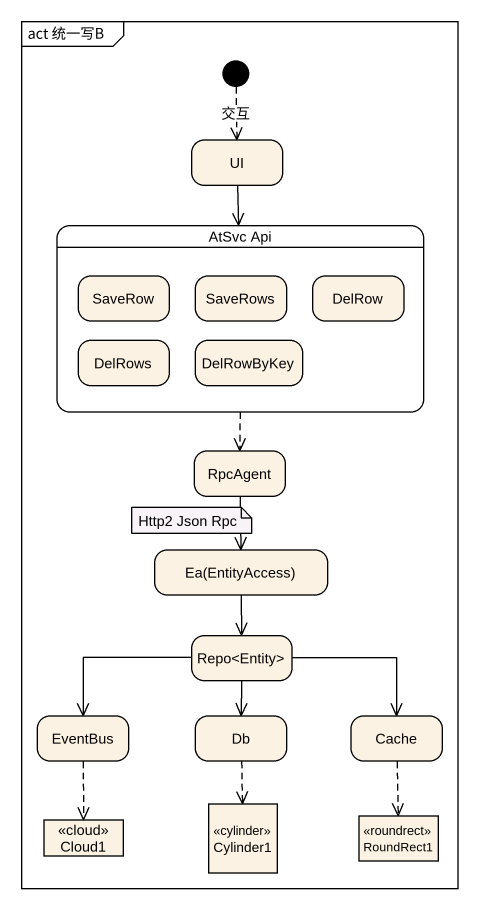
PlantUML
@startuml
mainframe act 统一写B
hide empty description
state UI
state "AtSvc Api" as AtSvc_Api {
  state SaveRow
  state SaveRows
  state DelRow
  state DelRows
  state DelRowByKey
}
state RpcAgent
state "Ea(EntityAccess)" as Ea_EntityAccess
state "Repo<Entity>" as Repo_Entity
state EventBus
state Db
state Cache
state Cloud1 <<cloud>>
state Cylinder1 <<cylinder>>
state RoundRect1 <<roundrect>>
[*] -[dashed]-> UI : 交互
UI --> AtSvc_Api
AtSvc_Api -[dashed]-> RpcAgent
RpcAgent --> Ea_EntityAccess
Ea_EntityAccess --> Repo_Entity
Repo_Entity -left-> EventBus
Repo_Entity --> Db
Repo_Entity -right-> Cache
EventBus -[dashed]-> Cloud1
Db -[dashed]-> Cylinder1
Cache -[dashed]-> RoundRect1
note as N1
  Http2 Json Rpc
end note
@enduml
